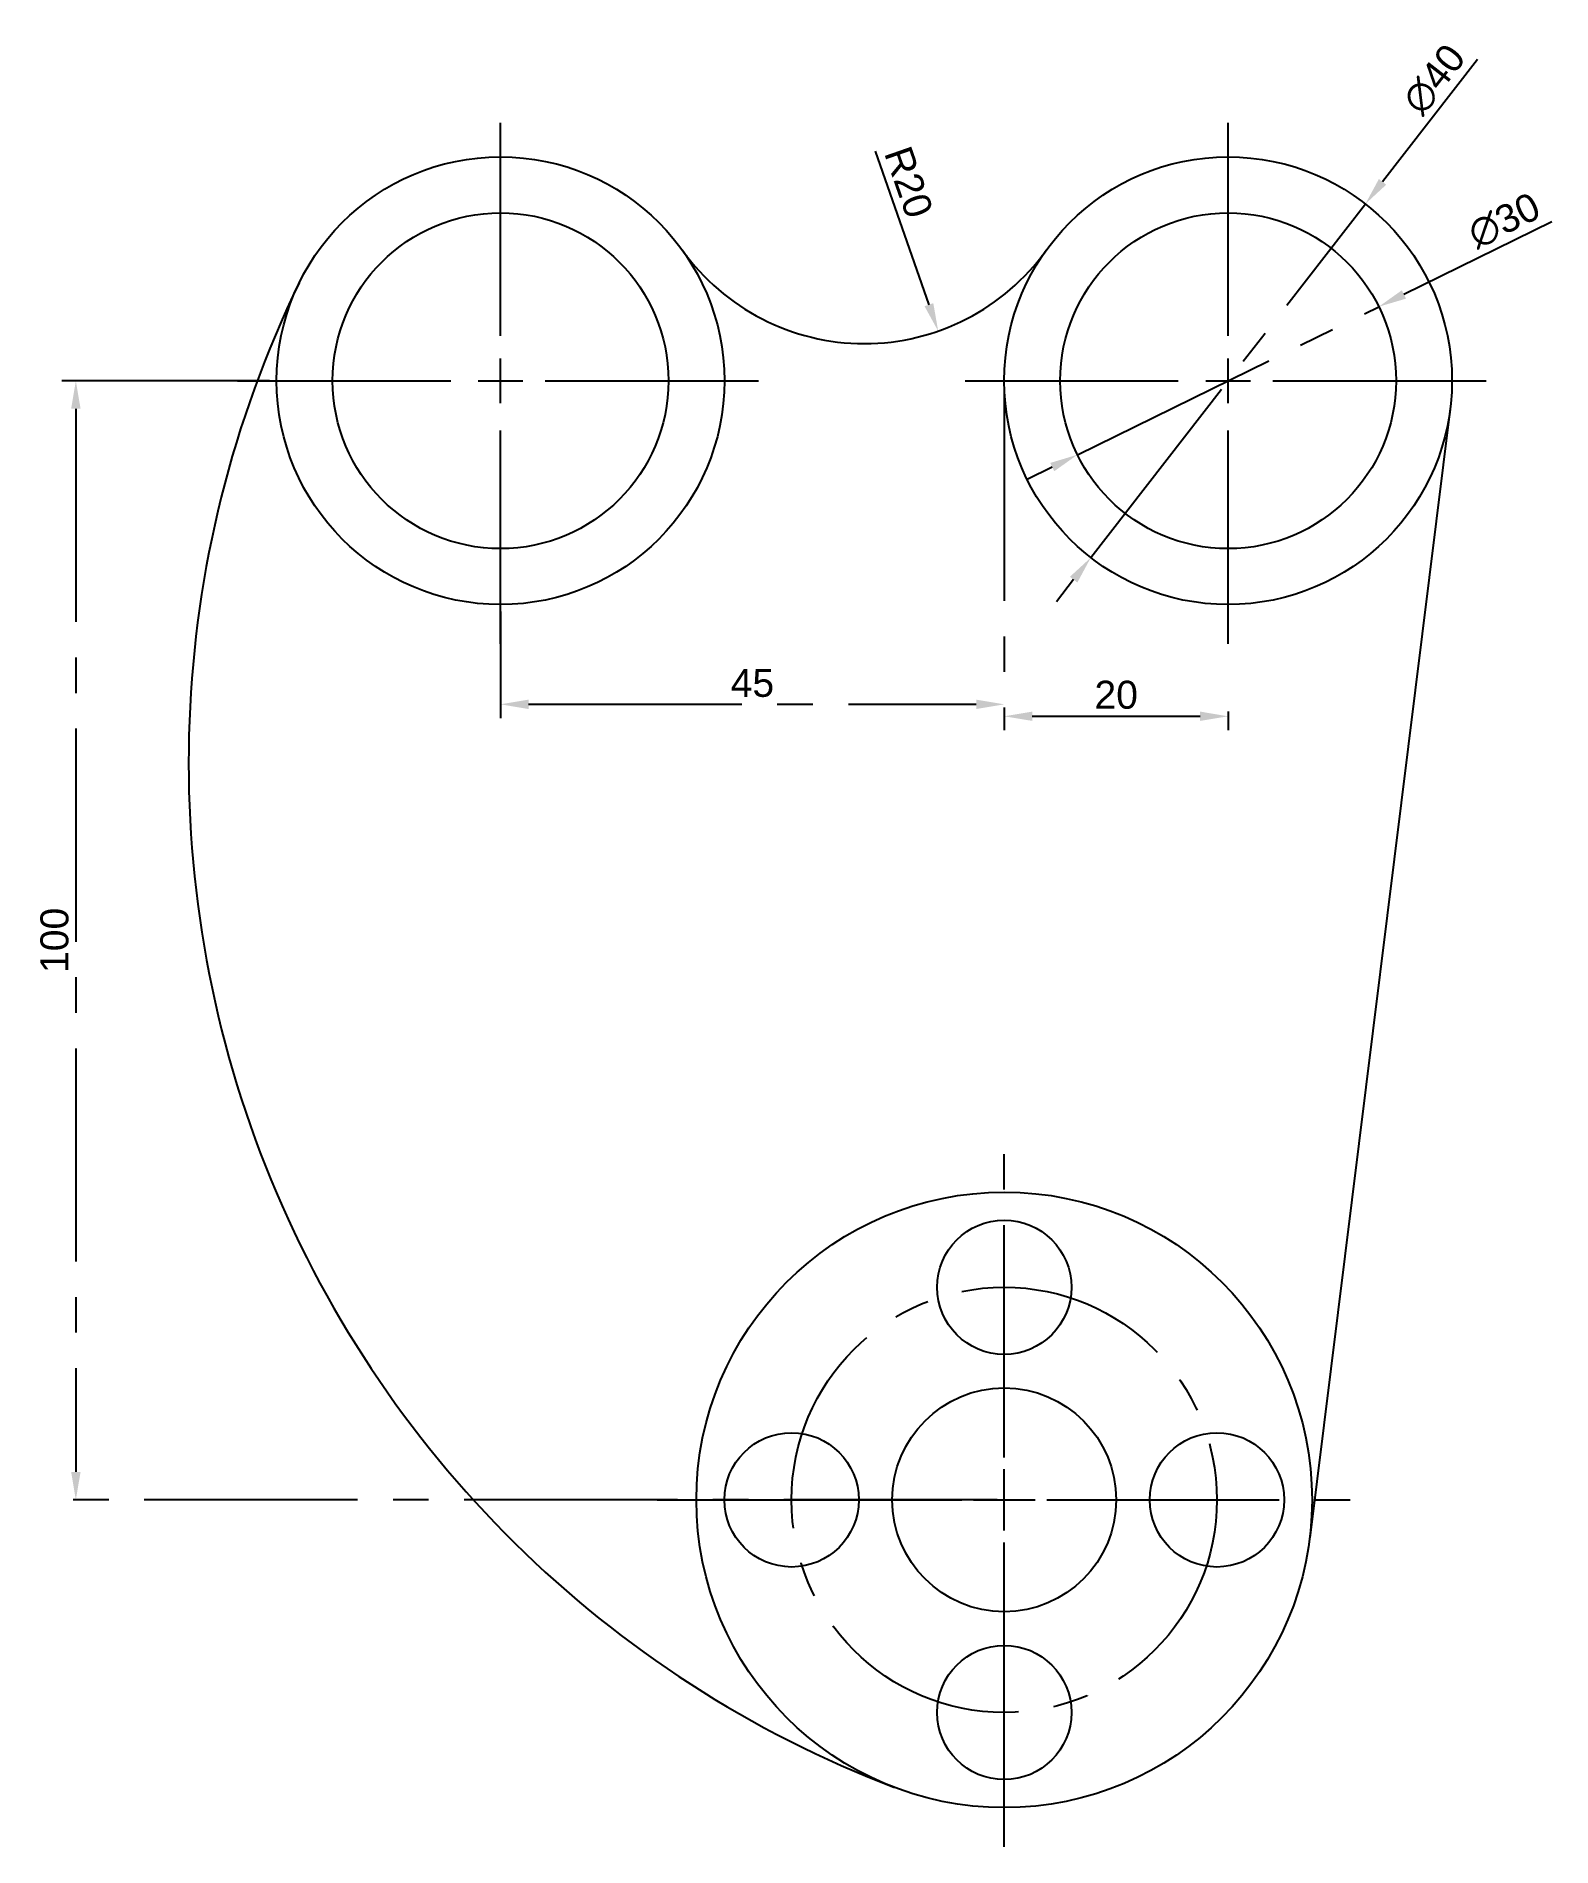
# Model space of a CAD drawing. Header units: millimetres. Extents: x 2011 to 2146, y 1397 to 1559.
import ezdxf

# ---------------------------------------------------------------- set-up
doc = ezdxf.new("R2010")
doc.units = ezdxf.units.MM
doc.linetypes.add('CENTER2', pattern=[28.575, 19.05, -3.175, 3.175, -3.175])
doc.styles.get("Standard").update_dxf_attribs({"font": 'arial.ttf'})
doc.dimstyles.new('ISO-25', dxfattribs={"dimtxt": 2.5, "dimasz": 2.5, "dimexe": 1.25, "dimexo": 0.625, "dimtad": 1, "dimtxsty": 'Standard', "dimcen": 2.5, "dimadec": 0, "dimazin": 0, "dimtfac": 1, "dimtmove": 0, "dimatfit": 3, "dimfxl": 1, "dimarcsym": 0})

# ---------------------------------------------------------------- blocks, each defined once
blk = doc.blocks.new('*U2')
at = {"color": 0, "linetype": 'CENTER2', "transparency": 16777216}
for p, q in [((0, 4), (0, 23.5)), ((-23.5, 0), (-4, 0)), ((4, 0), (23.5, 0)), ((0, -23.5), (0, -4))]:
    blk.add_line(p, q, dxfattribs=at)
at = {"color": 0, "linetype": 'Continuous', "transparency": 16777216}
for p, q in [((0, -2), (0, 2)), ((-2, 0), (2, 0))]:
    blk.add_line(p, q, dxfattribs=at)
blk = doc.blocks.new('*U3')
at = {"color": 0, "linetype": 'CENTER2', "transparency": 16777216}
for p, q in [((0, 4), (0, 23.5)), ((-23.5, 0), (-4, 0)), ((4, 0), (23.5, 0)), ((0, -23.5), (0, -4))]:
    blk.add_line(p, q, dxfattribs=at)
at = {"color": 0, "linetype": 'Continuous', "transparency": 16777216}
for p, q in [((0, -2), (0, 2)), ((-2, 0), (2, 0))]:
    blk.add_line(p, q, dxfattribs=at)
blk = doc.blocks.new('*U4')
at = {"color": 0, "linetype": 'CENTER2', "transparency": 16777216}
for p, q in [((0, 5.5), (0, 31)), ((-31, 0), (-5.5, 0)), ((5.5, 0), (31, 0)), ((0, -31), (0, -5.5))]:
    blk.add_line(p, q, dxfattribs=at)
at = {"color": 0, "linetype": 'Continuous', "transparency": 16777216}
for p, q in [((0, -2.75), (0, 2.75)), ((-2.75, 0), (2.75, 0))]:
    blk.add_line(p, q, dxfattribs=at)
blk = doc.blocks.new('*U5')
at = {"color": 0, "linetype": 'CENTER2', "transparency": 16777216}
for p, q in [((0, 3.8), (0, 22.5)), ((-22.5, 0), (-3.8, 0)), ((3.8, 0), (22.5, 0)), ((0, -22.5), (0, -3.8))]:
    blk.add_line(p, q, dxfattribs=at)
at = {"color": 0, "linetype": 'Continuous', "transparency": 16777216}
for p, q in [((0, -1.9), (0, 1.9)), ((-1.9, 0), (1.9, 0))]:
    blk.add_line(p, q, dxfattribs=at)
blk = doc.blocks.new('*U6')
at = {"color": 0, "linetype": 'CENTER2', "transparency": 16777216}
for p, q in [((0, 3.8), (0, 22.5)), ((-22.5, 0), (-3.8, 0)), ((3.8, 0), (22.5, 0)), ((0, -22.5), (0, -3.8))]:
    blk.add_line(p, q, dxfattribs=at)
at = {"color": 0, "linetype": 'Continuous', "transparency": 16777216}
for p, q in [((0, -1.9), (0, 1.9)), ((-1.9, 0), (1.9, 0))]:
    blk.add_line(p, q, dxfattribs=at)
blk = doc.blocks.new('*U7')
at = {"color": 0, "linetype": 'CENTER2', "transparency": 16777216}
for p, q in [((0, 3.8), (0, 22.5)), ((-22.5, 0), (-3.8, 0)), ((3.8, 0), (22.5, 0)), ((0, -22.5), (0, -3.8))]:
    blk.add_line(p, q, dxfattribs=at)
at = {"color": 0, "linetype": 'Continuous', "transparency": 16777216}
for p, q in [((0, -1.9), (0, 1.9)), ((-1.9, 0), (1.9, 0))]:
    blk.add_line(p, q, dxfattribs=at)
blk = doc.blocks.new('*D8')
at = {"color": 0, "linetype": 'CENTER2', "lineweight": -2, "transparency": 16777216}
for p, q in [((2145.9, 1542.64), (2132.7, 1536.16)), ((2103.52, 1521.83), (2130.45, 1535.06)), ((2101.28, 1520.73), (2099.04, 1519.63))]:
    blk.add_line(p, q, dxfattribs=at)
at = {"color": 0, "linetype": 'CENTER2', "transparency": 16777216}
for points in [[(2132.51, 1536.53), (2132.88, 1535.78), (2130.45, 1535.06)], [(2101.1, 1521.1), (2101.46, 1520.36), (2103.52, 1521.83)]]:
    blk.add_solid(points, dxfattribs=at)
at = {"layer": 'Defpoints', "color": 0, "linetype": 'CENTER2', "transparency": 16777216}
for p in [(2130.45, 1535.06), (2103.52, 1521.83)]:
    blk.add_point(p, dxfattribs=at)
at = {"color": 0, "linetype": 'CENTER2', "transparency": 16777216, "insert": (2141.65, 1542.75), "char_height": 2.5, "attachment_point": 5, "rotation": 26.156}
blk.add_mtext('∅30', dxfattribs=at)
blk = doc.blocks.new('*D9')
at = {"color": 0, "linetype": 'CENTER2', "lineweight": -2, "transparency": 16777216}
for p, q in [((2139.27, 1557.15), (2130.78, 1546.22)), ((2104.72, 1512.64), (2129.25, 1544.24)), ((2103.19, 1510.67), (2101.66, 1508.7))]:
    blk.add_line(p, q, dxfattribs=at)
at = {"color": 0, "linetype": 'CENTER2', "transparency": 16777216}
for points in [[(2130.46, 1546.47), (2131.11, 1545.96), (2129.25, 1544.24)], [(2102.86, 1510.93), (2103.52, 1510.41), (2104.72, 1512.64)]]:
    blk.add_solid(points, dxfattribs=at)
at = {"layer": 'Defpoints', "color": 0, "linetype": 'CENTER2', "transparency": 16777216}
for p in [(2129.25, 1544.24), (2104.72, 1512.64)]:
    blk.add_point(p, dxfattribs=at)
at = {"color": 0, "linetype": 'CENTER2', "transparency": 16777216, "insert": (2135.4, 1555.38), "char_height": 2.5, "attachment_point": 5, "rotation": 52.1801}
blk.add_mtext('∅40', dxfattribs=at)
blk = doc.blocks.new('*D10')
at = {"color": 0, "linetype": 'CENTER2', "lineweight": -2, "transparency": 16777216}
blk.add_line((2085.46, 1548.97), (2090.26, 1535.24), dxfattribs=at)
at = {"color": 0, "linetype": 'CENTER2', "transparency": 16777216}
blk.add_solid([(2090.65, 1535.38), (2089.87, 1535.1), (2091.09, 1532.88)], dxfattribs=at)
at = {"layer": 'Defpoints', "color": 0, "linetype": 'CENTER2', "transparency": 16777216}
for p in [(2084.49, 1551.76), (2091.09, 1532.88)]:
    blk.add_point(p, dxfattribs=at)
at = {"color": 0, "linetype": 'CENTER2', "transparency": 16777216, "insert": (2088.45, 1546.19), "char_height": 2.5, "attachment_point": 5, "rotation": 289.2616}
blk.add_mtext('R20', dxfattribs=at)
blk = doc.blocks.new('*D11')
at = {"color": 0, "linetype": 'CENTER2', "lineweight": -2, "transparency": 16777216}
for p, q in [((2096.99, 1527.82), (2096.99, 1498.28)), ((2051.99, 1507.82), (2051.99, 1498.28)), ((2054.49, 1499.53), (2094.49, 1499.53))]:
    blk.add_line(p, q, dxfattribs=at)
at = {"color": 0, "linetype": 'CENTER2', "transparency": 16777216}
for points in [[(2054.49, 1499.95), (2054.49, 1499.11), (2051.99, 1499.53)], [(2094.49, 1499.95), (2094.49, 1499.11), (2096.99, 1499.53)]]:
    blk.add_solid(points, dxfattribs=at)
at = {"layer": 'Defpoints', "color": 0, "linetype": 'CENTER2', "transparency": 16777216}
for p in [(2096.99, 1528.44), (2051.99, 1508.44), (2096.99, 1499.53)]:
    blk.add_point(p, dxfattribs=at)
at = {"color": 0, "linetype": 'CENTER2', "transparency": 16777216, "insert": (2074.49, 1501.43), "char_height": 2.5, "attachment_point": 5}
blk.add_mtext('45', dxfattribs=at)
blk = doc.blocks.new('*D12')
at = {"color": 0, "linetype": 'CENTER2', "lineweight": -2, "transparency": 16777216}
for p, q in [((2096.99, 1498.9), (2096.99, 1497.21)), ((2099.49, 1498.46), (2114.49, 1498.46)), ((2116.99, 1498.9), (2116.99, 1497.21))]:
    blk.add_line(p, q, dxfattribs=at)
at = {"color": 0, "linetype": 'CENTER2', "transparency": 16777216}
for points in [[(2099.49, 1498.88), (2099.49, 1498.05), (2096.99, 1498.46)], [(2114.49, 1498.88), (2114.49, 1498.05), (2116.99, 1498.46)]]:
    blk.add_solid(points, dxfattribs=at)
at = {"layer": 'Defpoints', "color": 0, "linetype": 'CENTER2', "transparency": 16777216}
for p in [(2096.99, 1499.53), (2116.99, 1499.53), (2116.99, 1498.46)]:
    blk.add_point(p, dxfattribs=at)
at = {"color": 0, "linetype": 'CENTER2', "transparency": 16777216, "insert": (2106.99, 1500.37), "char_height": 2.5, "attachment_point": 5}
blk.add_mtext('20', dxfattribs=at)
blk = doc.blocks.new('*D13')
at = {"color": 0, "linetype": 'CENTER2', "lineweight": -2, "transparency": 16777216}
for p, q in [((2031.36, 1528.44), (2012.8, 1528.44)), ((2014.05, 1525.94), (2014.05, 1430.94)), ((2096.36, 1428.44), (2012.8, 1428.44))]:
    blk.add_line(p, q, dxfattribs=at)
at = {"color": 0, "linetype": 'CENTER2', "transparency": 16777216}
for points in [[(2013.63, 1525.94), (2014.47, 1525.94), (2014.05, 1528.44)], [(2013.63, 1430.94), (2014.47, 1430.94), (2014.05, 1428.44)]]:
    blk.add_solid(points, dxfattribs=at)
at = {"layer": 'Defpoints', "color": 0, "linetype": 'CENTER2', "transparency": 16777216}
for p in [(2031.99, 1528.44), (2014.05, 1428.44), (2096.99, 1428.44)]:
    blk.add_point(p, dxfattribs=at)
at = {"color": 0, "linetype": 'CENTER2', "transparency": 16777216, "insert": (2012.15, 1478.44), "char_height": 2.5, "attachment_point": 5, "rotation": 90}
blk.add_mtext('100', dxfattribs=at)

msp = doc.modelspace()

# ---------------------------------------------------------------- linework, layer by layer
msp.add_line((2136.835, 1525.974), (2124.278, 1425.048))
at = {"color": 114, "true_color": 0x139b48}
msp.add_circle((2051.988, 1528.444), 20, dxfattribs=at)
for centre, radius in [((2116.988, 1528.444), 20), ((2051.988, 1528.444), 15), ((2116.988, 1528.444), 15), ((2096.988, 1428.444), 27.5), ((2096.988, 1447.444), 6), ((2096.988, 1428.444), 10), ((2077.988, 1428.444), 6), ((2115.988, 1428.444), 6), ((2096.988, 1409.444), 6)]:
    msp.add_circle(centre, radius)
at = {"color": 114, "linetype": 'CENTER2', "true_color": 0x139b48}
msp.add_circle((2096.988, 1428.444), 19, dxfattribs=at)
for centre, radius, start, end in [((2084.488, 1551.762), 20, 215.65909, 324.34091), ((2122.123, 1494.311), 98, 154.04905, 249.11291)]:
    msp.add_arc(centre, radius, start, end)

# ---------------------------------------------------------------- block references
at = {"linetype": 'CENTER2'}
for name, p in [('*U2', (2051.988, 1528.444)), ('*U5', (2096.988, 1428.444)), ('*U6', (2096.988, 1428.444)), ('*U7', (2096.988, 1428.444))]:
    msp.add_blockref(name, p, dxfattribs=at)
at = {"color": 114, "linetype": 'CENTER2', "true_color": 0x139b48}
for name, p in [('*U3', (2116.988, 1528.444)), ('*U4', (2096.988, 1428.444))]:
    msp.add_blockref(name, p, dxfattribs=at)

# ---------------------------------------------------------------- dimensions: what is measured, and where the dimension line sits
at = {"linetype": 'CENTER2'}
for p1, p2, picture, middle in [((2104.725, 1512.645), (2129.252, 1544.243), '*D9', (2136.96, 1554.173)), ((2103.524, 1521.831), (2130.452, 1535.056), '*D8', (2142.519, 1540.982))]:
    dim = msp.add_diameter_dim_2p(p1=p1, p2=p2, dimstyle='ISO-25', dxfattribs=at)
    dim.commit()
    dim.dimension.update_dxf_attribs({"geometry": picture, "text_midpoint": middle, "dimtype": 163})
dim = msp.add_radius_dim(center=(2084.488, 1551.762), mpoint=(2091.086, 1532.882), dimstyle='ISO-25', dxfattribs=at)
dim.commit()
dim.dimension.update_dxf_attribs({"geometry": '*D10', "text_midpoint": (2086.654, 1545.564), "dimtype": 164})
dim = msp.add_linear_dim(base=(2014.051, 1428.444), p1=(2031.988, 1528.444), p2=(2096.988, 1428.444), angle=90, dimstyle='ISO-25', dxfattribs=at)
dim.commit()
dim.dimension.update_dxf_attribs({"geometry": '*D13', "text_midpoint": (2012.15, 1478.444)})
for base, p1, p2, picture, middle in [((2096.988, 1499.53), (2051.988, 1508.444), (2096.988, 1528.444), '*D11', (2074.488, 1501.426)), ((2116.988, 1498.464), (2096.988, 1499.53), (2116.988, 1499.53), '*D12', (2106.988, 1500.366))]:
    dim = msp.add_linear_dim(base=base, p1=p1, p2=p2, dimstyle='ISO-25', dxfattribs=at)
    dim.commit()
    dim.dimension.update_dxf_attribs({"geometry": picture, "text_midpoint": middle})

doc.saveas('drawing.dxf')
